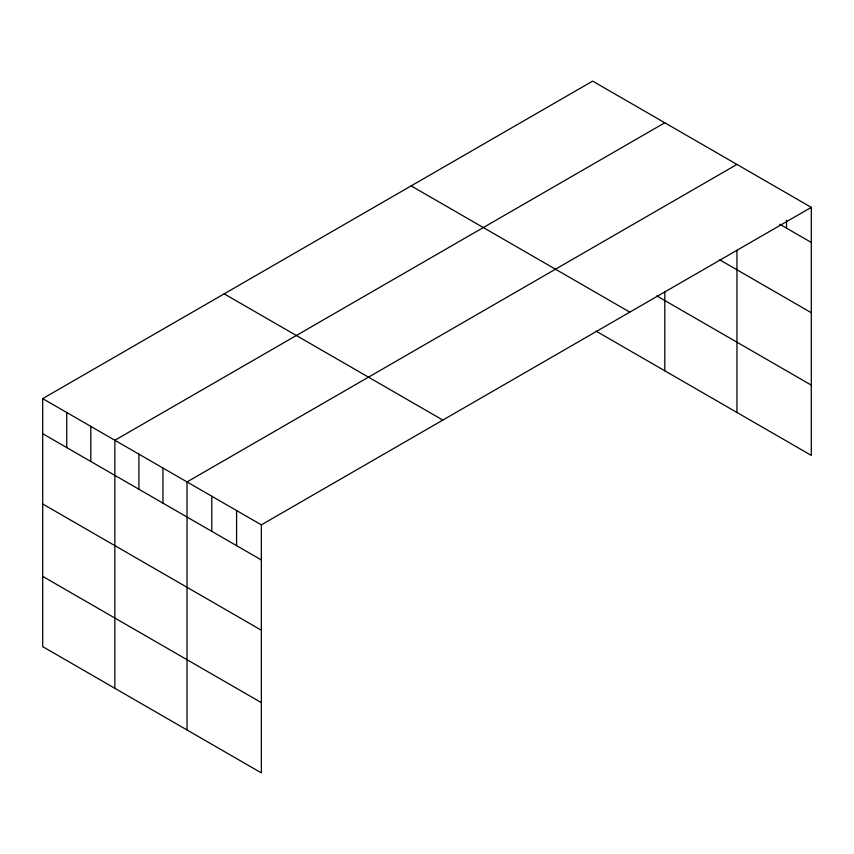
<?xml version="1.0" encoding="UTF-8"?>
<svg xmlns="http://www.w3.org/2000/svg" width="854" height="854" viewBox="0 0 854 854"><rect width="100%" height="100%" fill="white"/><g stroke="black" fill="none" stroke-linecap="round" stroke-linejoin="round"><path stroke-width="1.28" d="M42.7 398.615L261.367 524.858L261.367 772.891L42.7 646.638L42.7 398.615L592.633 81.109L811.3 207.362L811.3 455.385L596.071 331.128M664.796 122.773L114.863 440.28L114.863 688.303M736.949 164.438L187.015 481.934L187.015 729.967M261.367 524.858L811.3 207.362M779.755 224.239L811.3 242.451M719.773 259.872L811.3 312.724M656.779 295.9L811.3 385.122M411.158 185.884L629.825 312.137M224.175 293.84L442.842 420.083M42.7 433.704L261.367 559.957M42.7 503.977L261.367 630.22M42.7 576.375L261.367 702.618M786.513 220.343L786.513 228.146M736.949 250.275L736.949 412.461M664.796 291.641L664.796 370.796M236.579 510.553L236.579 545.642M211.803 496.249L211.803 531.337M162.965 468.045L162.965 503.145M138.914 454.157L138.914 489.257M90.802 426.392L90.802 461.48M66.751 412.503L66.751 447.592"/></g></svg>
